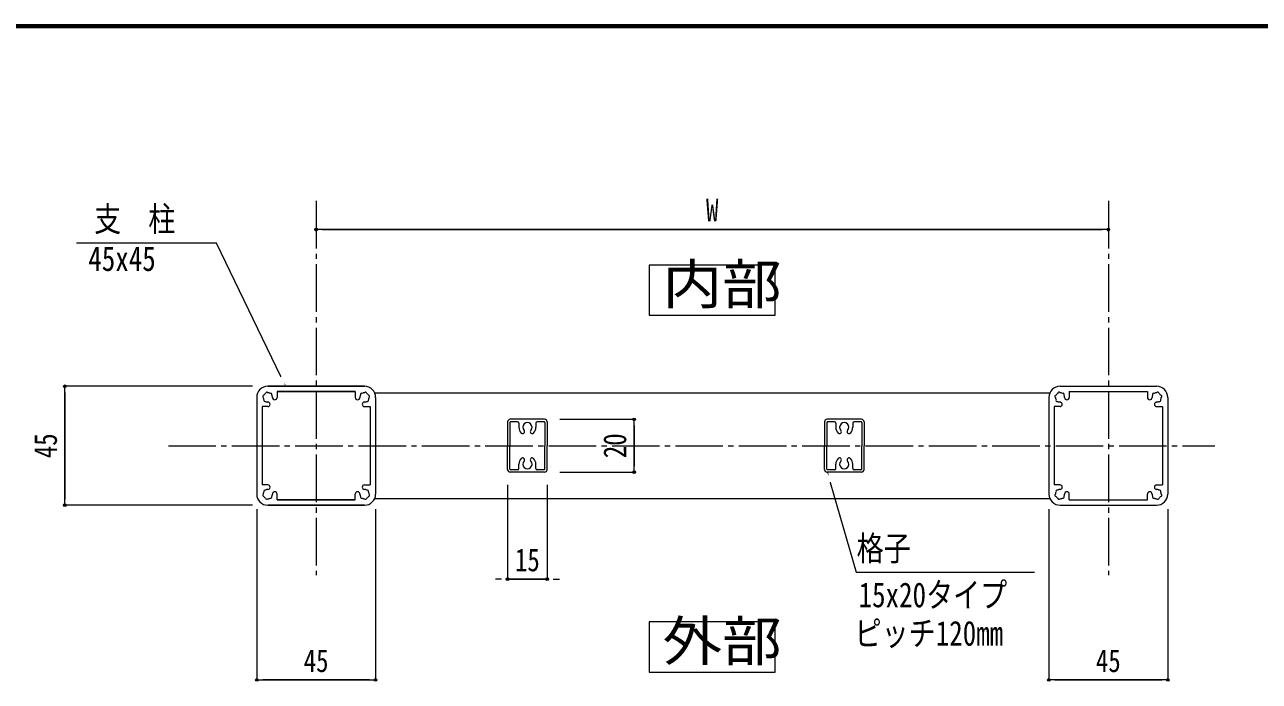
# Model space of a CAD drawing. Units: millimetres at full size; details may follow other scales. Extents: x -1603 to 1599, y -1129 to 1133.
# Drawn here: x -340 to 595, y 636 to 1133 of the extents above; entities that cross this region are included whole.
import ezdxf
from ezdxf.enums import TextEntityAlignment as Align

# ---------------------------------------------------------------- set-up
doc = ezdxf.new("R2010")
doc.units = ezdxf.units.MM
doc.header["$LTSCALE"] = 4
doc.header["$PDMODE"] = 32
doc.header["$PDSIZE"] = 2
doc.linetypes.add('CHAIN2', pattern=[12, 9, -1, 1, -1])
for name, color, linetype, lineweight in [('0-0_0', 7, 'Continuous', 18), ('0-1_1手摺寸法', 3, 'Continuous', 18), ('0-6_3中心線', 2, 'CHAIN2', 18), ('0-8_41ｱﾙﾐ', 6, 'Continuous', 18), ('0-9_42ｱﾙﾐ部品', 6, 'Continuous', 18), ('1-2_P4-12', 7, 'Continuous', 18), ('1-4_WAKU', 7, 'Continuous', 18)]:
    doc.layers.add(name, color=color, linetype=linetype, lineweight=lineweight)
doc.styles.add('ＭＳ ゴシック', font='')
doc.styles.get('ＭＳ ゴシック').set_extended_font_data('MS Gothic')

msp = doc.modelspace()

# ---------------------------------------------------------------- linework, layer by layer
at = {"layer": '0-0_0'}
for points in [[(-142.722, 859.553), (-195.032, 967.99), (-301.066, 967.99)], [(267.559, 794.553), (289.5, 718.778), (424.595, 718.778)]]:
    msp.add_lwpolyline(points, dxfattribs=at)
at = {"layer": '0-1_1手摺寸法'}
for p, q in [((-119.441, 976.821), (-119.441, 978.287)), ((480.559, 978.287), (-119.441, 978.287)), ((-114.841, 978.287), (475.959, 978.287)), ((480.559, 976.821), (480.559, 978.287)), ((-167.541, 859.553), (-309.771, 859.553)), ((-309.771, 769.553), (-309.771, 859.553)), ((-309.771, 854.953), (-309.771, 774.153)), ((65.059, 834.553), (121.387, 834.553)), ((121.387, 794.553), (121.387, 834.553)), ((121.387, 829.953), (121.387, 799.153)), ((65.059, 794.553), (121.387, 794.553)), ((25.559, 785.053), (25.559, 713.556)), ((55.559, 785.053), (55.559, 713.556)), ((-167.541, 769.553), (-309.771, 769.553)), ((-164.441, 766.453), (-164.441, 637.296)), ((-74.441, 766.453), (-74.441, 637.296)), ((435.559, 766.453), (435.559, 637.296)), ((525.559, 766.453), (525.559, 637.296)), ((20.959, 713.556), (16.359, 713.556)), ((60.159, 713.556), (64.759, 713.556)), ((-164.441, 637.296), (-74.441, 637.296)), ((-79.041, 637.296), (-159.841, 637.296)), ((525.559, 637.296), (435.559, 637.296)), ((440.159, 637.296), (520.959, 637.296))]:
    msp.add_line(p, q, dxfattribs=at)
msp.add_lwpolyline([(55.559, 713.556), (25.559, 713.556), (55.559, 713.556)], dxfattribs=at)
for p in [(-119.441, 978.287), (480.559, 978.287), (-309.771, 859.553), (121.387, 834.553), (121.387, 794.553), (-309.771, 769.553), (25.559, 713.556), (55.559, 713.556), (-164.441, 637.296), (-74.441, 637.296), (435.559, 637.296), (525.559, 637.296)]:
    msp.add_point(p, dxfattribs=at)
at = {"layer": '0-6_3中心線'}
for p, q in [((-119.441, 999.904), (-119.441, 716.562)), ((480.559, 999.904), (480.559, 716.562)), ((-231.317, 814.553), (561.173, 814.553))]:
    msp.add_line(p, q, dxfattribs=at)
at = {"layer": '0-8_41ｱﾙﾐ'}
for p, q in [((25.559, 832.553), (25.559, 814.553)), ((53.559, 834.553), (27.559, 834.553)), ((33.159, 832.753), (27.959, 832.753)), ((53.159, 832.753), (47.959, 832.753)), ((55.559, 832.553), (55.559, 814.553)), ((265.559, 832.553), (265.559, 814.553)), ((293.559, 834.553), (267.559, 834.553)), ((273.159, 832.753), (267.959, 832.753)), ((293.159, 832.753), (287.959, 832.753)), ((295.559, 832.553), (295.559, 814.553)), ((27.359, 832.153), (27.359, 814.553)), ((34.159, 831.753), (34.159, 828.553)), ((46.959, 831.753), (46.959, 828.553)), ((53.759, 832.153), (53.759, 814.553)), ((267.359, 832.153), (267.359, 814.553)), ((274.159, 831.753), (274.159, 828.553)), ((286.959, 831.753), (286.959, 828.553)), ((293.759, 832.153), (293.759, 814.553)), ((25.559, 796.553), (25.559, 814.553)), ((27.359, 796.953), (27.359, 814.553)), ((53.759, 796.953), (53.759, 814.553)), ((55.559, 796.553), (55.559, 814.553)), ((265.559, 796.553), (265.559, 814.553)), ((267.359, 796.953), (267.359, 814.553)), ((293.759, 796.953), (293.759, 814.553)), ((295.559, 796.553), (295.559, 814.553)), ((33.159, 796.353), (27.959, 796.353)), ((34.159, 797.353), (34.159, 800.553)), ((46.959, 797.353), (46.959, 800.553)), ((53.159, 796.353), (47.959, 796.353)), ((273.159, 796.353), (267.959, 796.353)), ((274.159, 797.353), (274.159, 800.553)), ((286.959, 797.353), (286.959, 800.553)), ((293.159, 796.353), (287.959, 796.353)), ((53.559, 794.553), (27.559, 794.553)), ((293.559, 794.553), (267.559, 794.553))]:
    msp.add_line(p, q, dxfattribs=at)
for centre, radius, start, end in [((27.559, 832.553), 2, 90, 180), ((27.959, 832.153), 0.6, 90, 180), ((33.159, 831.753), 1, 0, 90), ((47.959, 831.753), 1, 90, 180), ((53.159, 832.153), 0.6, 0, 90), ((53.559, 832.553), 2, 0, 90), ((267.559, 832.553), 2, 90, 180), ((267.959, 832.153), 0.6, 90, 180), ((273.159, 831.753), 1, 0, 90), ((287.959, 831.753), 1, 90, 180), ((293.159, 832.153), 0.6, 0, 90), ((293.559, 832.553), 2, 0, 90), ((40.559, 828.553), 6.4, 180, 223.156), ((36.937, 825.179), 1.45, 223.805, 42.507), ((40.559, 828.553), 3.5, 316.844, 223.156), ((44.181, 825.179), 1.45, 137.493, 316.195), ((40.559, 828.553), 6.4, 316.844, 0), ((280.559, 828.553), 6.4, 180, 223.156), ((276.937, 825.179), 1.45, 223.805, 42.507), ((280.559, 828.553), 3.5, 316.844, 223.156), ((284.181, 825.179), 1.45, 137.493, 316.195), ((280.559, 828.553), 6.4, 316.844, 0), ((40.559, 800.553), 6.4, 136.844, 180), ((36.937, 803.927), 1.45, 317.493, 136.195), ((44.181, 803.927), 1.45, 43.805, 222.507), ((40.559, 800.553), 6.4, 0, 43.156), ((280.559, 800.553), 6.4, 136.844, 180), ((276.937, 803.927), 1.45, 317.493, 136.195), ((284.181, 803.927), 1.45, 43.805, 222.507), ((280.559, 800.553), 6.4, 0, 43.156), ((27.559, 796.553), 2, 180, 270), ((27.959, 796.953), 0.6, 180, 270), ((33.159, 797.353), 1, 270, 0), ((40.559, 800.553), 3.5, 136.844, 43.156), ((47.959, 797.353), 1, 180, 270), ((53.159, 796.953), 0.6, 270, 0), ((53.559, 796.553), 2, 270, 0), ((267.559, 796.553), 2, 180, 270), ((267.959, 796.953), 0.6, 180, 270), ((273.159, 797.353), 1, 270, 0), ((280.559, 800.553), 3.5, 136.844, 43.156), ((287.959, 797.353), 1, 180, 270), ((293.159, 796.953), 0.6, 270, 0), ((293.559, 796.553), 2, 270, 0)]:
    msp.add_arc(centre, radius, start, end, dxfattribs=at)
at = {"layer": '0-9_42ｱﾙﾐ部品'}
for p, q in [((-164.441, 851.153), (-164.441, 777.953)), ((-164.441, 851.153), (-164.441, 777.953)), ((-156.041, 859.553), (-82.841, 859.553)), ((-82.841, 859.553), (-156.041, 859.553)), ((-149.041, 855.553), (-89.841, 855.553)), ((-149.041, 855.553), (-149.041, 851.153)), ((-89.841, 855.553), (-149.041, 855.553)), ((-149.041, 855.553), (-149.041, 851.153)), ((-89.841, 855.553), (-89.841, 851.153)), ((-89.841, 855.553), (-89.841, 851.153)), ((-75.16, 854.553), (436.278, 854.553)), ((-74.441, 851.153), (-74.441, 777.953)), ((-74.441, 851.153), (-74.441, 777.953)), ((435.559, 851.153), (435.559, 777.953)), ((443.959, 859.553), (517.159, 859.553)), ((450.959, 855.553), (510.159, 855.553)), ((450.959, 855.553), (450.959, 851.153)), ((510.159, 855.553), (510.159, 851.153)), ((525.559, 851.153), (525.559, 777.953)), ((-156.041, 844.153), (-160.441, 844.153)), ((-160.441, 844.153), (-160.441, 784.953)), ((-160.441, 844.153), (-160.441, 784.953)), ((-156.041, 844.153), (-160.441, 844.153)), ((-82.841, 844.153), (-78.441, 844.153)), ((-82.841, 844.153), (-78.441, 844.153)), ((-78.441, 844.153), (-78.441, 784.953)), ((-78.441, 844.153), (-78.441, 784.953)), ((443.959, 844.153), (439.559, 844.153)), ((439.559, 844.153), (439.559, 784.953)), ((517.159, 844.153), (521.559, 844.153)), ((521.559, 844.153), (521.559, 784.953)), ((-156.041, 784.953), (-160.441, 784.953)), ((-156.041, 784.953), (-160.441, 784.953)), ((-149.041, 773.553), (-149.041, 777.953)), ((-89.841, 773.553), (-89.841, 777.953)), ((-82.841, 784.953), (-78.441, 784.953)), ((-82.841, 784.953), (-78.441, 784.953)), ((443.959, 784.953), (439.559, 784.953)), ((450.959, 773.553), (450.959, 777.953)), ((517.159, 784.953), (521.559, 784.953)), ((-156.041, 769.553), (-82.841, 769.553)), ((-82.841, 769.553), (-156.041, 769.553)), ((-75.16, 774.553), (436.278, 774.553)), ((443.959, 769.553), (517.159, 769.553))]:
    msp.add_line(p, q, dxfattribs=at)
for points in [[(-149.041, 773.553), (-89.841, 773.553), (-89.841, 777.953)], [(-89.841, 773.553), (-149.041, 773.553), (-149.041, 777.953)], [(450.959, 773.553), (510.159, 773.553), (510.159, 777.953)]]:
    msp.add_lwpolyline(points, dxfattribs=at)
for centre, radius, start, end in [((-156.041, 851.153), 8.4, 90, 180), ((-156.041, 851.153), 8.4, 90, 180), ((-158.939, 851.93), 1, 165, 232.976), ((-158.939, 851.93), 1, 165, 232.976), ((-158.939, 851.93), 1, 97.024, 165), ((-158.939, 851.93), 1, 97.024, 165), ((-156.041, 851.153), 3.5, 180.359, 195), ((-156.041, 851.153), 3.5, 180.359, 195), ((-156.041, 851.153), 3.5, 135, 149.641), ((-156.041, 851.153), 3.5, 135, 149.641), ((-156.041, 851.153), 3.5, 120.359, 135), ((-156.041, 851.153), 3.5, 120.359, 135), ((-156.817, 854.051), 1, 105, 172.976), ((-156.817, 854.051), 1, 105, 172.976), ((-156.817, 854.051), 1, 37.024, 105), ((-156.817, 854.051), 1, 37.024, 105), ((-156.041, 851.153), 3.5, 75, 89.641), ((-156.041, 851.153), 3.5, 75, 89.641), ((-156.041, 851.153), 3.5, 60.359, 75), ((-156.041, 851.153), 3.5, 60.359, 75), ((-153.92, 853.274), 1, 45, 112.976), ((-153.92, 853.274), 1, 45, 112.976), ((-153.92, 853.274), 1, 337.024, 45), ((-153.92, 853.274), 1, 337.024, 45), ((-156.041, 851.153), 3.5, 15, 29.641), ((-156.041, 851.153), 3.5, 15, 29.641), ((-156.041, 851.153), 3.5, 0.359, 15), ((-156.041, 851.153), 3.5, 0.359, 15), ((-150.791, 851.153), 1.75, 180, 0), ((-150.791, 851.153), 1.75, 180, 0), ((-88.091, 851.153), 1.75, 180, 0), ((-88.091, 851.153), 1.75, 180, 0), ((-82.841, 851.153), 3.5, 165, 179.641), ((-82.841, 851.153), 3.5, 165, 179.641), ((-82.841, 851.153), 3.5, 150.359, 165), ((-82.841, 851.153), 3.5, 150.359, 165), ((-84.962, 853.274), 1, 135, 202.976), ((-84.962, 853.274), 1, 135, 202.976), ((-84.962, 853.274), 1, 67.024, 135), ((-84.962, 853.274), 1, 67.024, 135), ((-82.841, 851.153), 3.5, 105, 119.641), ((-82.841, 851.153), 3.5, 105, 119.641), ((-82.841, 851.153), 3.5, 90.359, 105), ((-82.841, 851.153), 3.5, 90.359, 105), ((-82.064, 854.051), 1, 75, 142.976), ((-82.064, 854.051), 1, 75, 142.976), ((-82.841, 851.153), 8.4, 0, 90), ((-82.841, 851.153), 8.4, 0, 90), ((-82.064, 854.051), 1, 7.024, 75), ((-82.064, 854.051), 1, 7.024, 75), ((-82.841, 851.153), 3.5, 45, 59.641), ((-82.841, 851.153), 3.5, 45, 59.641), ((-82.841, 851.153), 3.5, 30.359, 45), ((-82.841, 851.153), 3.5, 30.359, 45), ((-79.943, 851.93), 1, 15, 82.976), ((-79.943, 851.93), 1, 15, 82.976), ((-82.841, 851.153), 3.5, 345, 359.641), ((-82.841, 851.153), 3.5, 345, 359.641), ((-79.943, 851.93), 1, 307.024, 15), ((-79.943, 851.93), 1, 307.024, 15), ((443.959, 851.153), 8.4, 90, 180), ((441.061, 851.93), 1, 165, 232.976), ((441.061, 851.93), 1, 97.024, 165), ((443.959, 851.153), 3.5, 180.359, 195), ((443.959, 851.153), 3.5, 135, 149.641), ((443.959, 851.153), 3.5, 120.359, 135), ((443.183, 854.051), 1, 105, 172.976), ((443.183, 854.051), 1, 37.024, 105), ((443.959, 851.153), 3.5, 75, 89.641), ((443.959, 851.153), 3.5, 60.359, 75), ((446.08, 853.274), 1, 45, 112.976), ((446.08, 853.274), 1, 337.024, 45), ((443.959, 851.153), 3.5, 15, 29.641), ((443.959, 851.153), 3.5, 0.359, 15), ((449.209, 851.153), 1.75, 180, 0), ((511.909, 851.153), 1.75, 180, 0), ((517.159, 851.153), 3.5, 165, 179.641), ((517.159, 851.153), 3.5, 150.359, 165), ((515.038, 853.274), 1, 135, 202.976), ((515.038, 853.274), 1, 67.024, 135), ((517.159, 851.153), 3.5, 105, 119.641), ((517.159, 851.153), 3.5, 90.359, 105), ((517.936, 854.051), 1, 75, 142.976), ((517.159, 851.153), 8.4, 0, 90), ((517.936, 854.051), 1, 7.024, 75), ((517.159, 851.153), 3.5, 45, 59.641), ((517.159, 851.153), 3.5, 30.359, 45), ((520.057, 851.93), 1, 15, 82.976), ((517.159, 851.153), 3.5, 345, 359.641), ((520.057, 851.93), 1, 307.024, 15), ((-156.041, 851.153), 3.5, 195, 209.641), ((-156.041, 851.153), 3.5, 195, 209.641), ((-158.162, 849.032), 1, 157.024, 225), ((-158.162, 849.032), 1, 157.024, 225), ((-158.162, 849.032), 1, 225, 292.976), ((-158.162, 849.032), 1, 225, 292.976), ((-156.041, 851.153), 3.5, 240.359, 255), ((-156.041, 851.153), 3.5, 240.359, 255), ((-156.041, 851.153), 3.5, 255, 270), ((-156.041, 851.153), 3.5, 255, 270), ((-156.041, 845.903), 1.75, 270, 90), ((-156.041, 845.903), 1.75, 270, 90), ((-82.841, 845.903), 1.75, 90, 270), ((-82.841, 845.903), 1.75, 90, 270), ((-82.841, 851.153), 3.5, 270, 285), ((-82.841, 851.153), 3.5, 270, 285), ((-82.841, 851.153), 3.5, 285, 299.641), ((-82.841, 851.153), 3.5, 285, 299.641), ((-80.72, 849.032), 1, 247.024, 315), ((-80.72, 849.032), 1, 247.024, 315), ((-80.72, 849.032), 1, 315, 22.976), ((-80.72, 849.032), 1, 315, 22.976), ((-82.841, 851.153), 3.5, 330.359, 345), ((-82.841, 851.153), 3.5, 330.359, 345), ((443.959, 851.153), 3.5, 195, 209.641), ((441.838, 849.032), 1, 157.024, 225), ((441.838, 849.032), 1, 225, 292.976), ((443.959, 851.153), 3.5, 240.359, 255), ((443.959, 851.153), 3.5, 255, 270), ((443.959, 845.903), 1.75, 270, 90), ((517.159, 845.903), 1.75, 90, 270), ((517.159, 851.153), 3.5, 270, 285), ((517.159, 851.153), 3.5, 285, 299.641), ((519.28, 849.032), 1, 247.024, 315), ((519.28, 849.032), 1, 315, 22.976), ((517.159, 851.153), 3.5, 330.359, 345), ((-156.041, 777.953), 8.4, 180, 270), ((-156.041, 777.953), 8.4, 180, 270), ((-158.939, 777.176), 1, 127.024, 195), ((-158.939, 777.176), 1, 127.024, 195), ((-158.939, 777.176), 1, 195, 262.976), ((-158.939, 777.176), 1, 195, 262.976), ((-156.041, 777.953), 3.5, 165, 179.641), ((-156.041, 777.953), 3.5, 165, 179.641), ((-156.041, 777.953), 3.5, 150.359, 165), ((-156.041, 777.953), 3.5, 150.359, 165), ((-158.162, 780.074), 1, 135, 202.976), ((-158.162, 780.074), 1, 135, 202.976), ((-156.041, 777.953), 3.5, 210.359, 225), ((-156.041, 777.953), 3.5, 210.359, 225), ((-158.162, 780.074), 1, 67.024, 135), ((-158.162, 780.074), 1, 67.024, 135), ((-156.041, 777.953), 3.5, 105, 119.641), ((-156.041, 777.953), 3.5, 105, 119.641), ((-156.041, 777.953), 3.5, 90, 105), ((-156.041, 777.953), 3.5, 90, 105), ((-156.041, 783.203), 1.75, 270, 90), ((-156.041, 783.203), 1.75, 270, 90), ((-153.92, 775.832), 1, 315, 22.976), ((-153.92, 775.832), 1, 315, 22.976), ((-156.041, 777.953), 3.5, 330.359, 345), ((-156.041, 777.953), 3.5, 330.359, 345), ((-156.041, 777.953), 3.5, 345, 359.641), ((-156.041, 777.953), 3.5, 345, 359.641), ((-150.791, 777.953), 1.75, 0, 180), ((-150.791, 777.953), 1.75, 0, 180), ((-88.091, 777.953), 1.75, 0, 180), ((-88.091, 777.953), 1.75, 0, 180), ((-82.841, 777.953), 3.5, 180.359, 195), ((-82.841, 777.953), 3.5, 180.359, 195), ((-82.841, 777.953), 3.5, 195, 209.641), ((-82.841, 777.953), 3.5, 195, 209.641), ((-84.962, 775.832), 1, 157.024, 225), ((-84.962, 775.832), 1, 157.024, 225), ((-82.841, 783.203), 1.75, 90, 270), ((-82.841, 783.203), 1.75, 90, 270), ((-82.841, 777.953), 3.5, 75, 90), ((-82.841, 777.953), 3.5, 75, 90), ((-82.841, 777.953), 8.4, 270, 0), ((-82.841, 777.953), 8.4, 270, 0), ((-82.841, 777.953), 3.5, 60.359, 75), ((-82.841, 777.953), 3.5, 60.359, 75), ((-80.72, 780.074), 1, 45, 112.976), ((-80.72, 780.074), 1, 45, 112.976), ((-82.841, 777.953), 3.5, 315, 329.641), ((-82.841, 777.953), 3.5, 315, 329.641), ((-80.72, 780.074), 1, 337.024, 45), ((-80.72, 780.074), 1, 337.024, 45), ((-79.943, 777.176), 1, 277.024, 345), ((-79.943, 777.176), 1, 277.024, 345), ((-82.841, 777.953), 3.5, 15, 29.641), ((-82.841, 777.953), 3.5, 15, 29.641), ((-82.841, 777.953), 3.5, 0.359, 15), ((-82.841, 777.953), 3.5, 0.359, 15), ((-79.943, 777.176), 1, 345, 52.976), ((-79.943, 777.176), 1, 345, 52.976), ((443.959, 777.953), 8.4, 180, 270), ((441.061, 777.176), 1, 127.024, 195), ((441.061, 777.176), 1, 195, 262.976), ((443.959, 777.953), 3.5, 165, 179.641), ((443.959, 777.953), 3.5, 150.359, 165), ((441.838, 780.074), 1, 135, 202.976), ((443.959, 777.953), 3.5, 210.359, 225), ((441.838, 780.074), 1, 67.024, 135), ((443.959, 777.953), 3.5, 105, 119.641), ((443.959, 777.953), 3.5, 90, 105), ((443.959, 783.203), 1.75, 270, 90), ((446.08, 775.832), 1, 315, 22.976), ((443.959, 777.953), 3.5, 330.359, 345), ((443.959, 777.953), 3.5, 345, 359.641), ((449.209, 777.953), 1.75, 0, 180), ((511.909, 777.953), 1.75, 0, 180), ((517.159, 777.953), 3.5, 180.359, 195), ((517.159, 777.953), 3.5, 195, 209.641), ((515.038, 775.832), 1, 157.024, 225), ((517.159, 783.203), 1.75, 90, 270), ((517.159, 777.953), 3.5, 75, 90), ((517.159, 777.953), 8.4, 270, 0), ((517.159, 777.953), 3.5, 60.359, 75), ((519.28, 780.074), 1, 45, 112.976), ((517.159, 777.953), 3.5, 315, 329.641), ((519.28, 780.074), 1, 337.024, 45), ((520.057, 777.176), 1, 277.024, 345), ((517.159, 777.953), 3.5, 15, 29.641), ((517.159, 777.953), 3.5, 0.359, 15), ((520.057, 777.176), 1, 345, 52.976), ((-156.041, 777.953), 3.5, 225, 239.641), ((-156.041, 777.953), 3.5, 225, 239.641), ((-156.817, 775.055), 1, 187.024, 255), ((-156.817, 775.055), 1, 187.024, 255), ((-156.817, 775.055), 1, 255, 322.976), ((-156.817, 775.055), 1, 255, 322.976), ((-156.041, 777.953), 3.5, 270.359, 285), ((-156.041, 777.953), 3.5, 270.359, 285), ((-156.041, 777.953), 3.5, 285, 299.641), ((-156.041, 777.953), 3.5, 285, 299.641), ((-153.92, 775.832), 1, 247.024, 315), ((-153.92, 775.832), 1, 247.024, 315), ((-84.962, 775.832), 1, 225, 292.976), ((-84.962, 775.832), 1, 225, 292.976), ((-82.841, 777.953), 3.5, 240.359, 255), ((-82.841, 777.953), 3.5, 240.359, 255), ((-82.841, 777.953), 3.5, 255, 269.641), ((-82.841, 777.953), 3.5, 255, 269.641), ((-82.064, 775.055), 1, 217.024, 285), ((-82.064, 775.055), 1, 217.024, 285), ((-82.064, 775.055), 1, 285, 352.976), ((-82.064, 775.055), 1, 285, 352.976), ((-82.841, 777.953), 3.5, 300.359, 315), ((-82.841, 777.953), 3.5, 300.359, 315), ((443.959, 777.953), 3.5, 225, 239.641), ((443.183, 775.055), 1, 187.024, 255), ((443.183, 775.055), 1, 255, 322.976), ((443.959, 777.953), 3.5, 270.359, 285), ((443.959, 777.953), 3.5, 285, 299.641), ((446.08, 775.832), 1, 247.024, 315), ((515.038, 775.832), 1, 225, 292.976), ((517.159, 777.953), 3.5, 240.359, 255), ((517.159, 777.953), 3.5, 255, 269.641), ((517.936, 775.055), 1, 217.024, 285), ((517.936, 775.055), 1, 285, 352.976), ((517.159, 777.953), 3.5, 300.359, 315)]:
    msp.add_arc(centre, radius, start, end, dxfattribs=at)
at = {"layer": '1-2_P4-12'}
msp.add_line((132.896, 681.234), (132.896, 643.223), dxfattribs=at)
msp.add_lwpolyline([(132.896, 913.288), (228.222, 913.288), (228.222, 951.299), (132.896, 951.299)], close=True, dxfattribs=at)
msp.add_lwpolyline([(132.896, 643.224), (228.222, 643.224), (228.222, 681.234), (132.896, 681.234)], dxfattribs=at)
at = {"layer": '1-4_WAKU'}
for p, q in [((1599.2, 1133.2), (-1603.2, 1133.2)), ((1598.6, 1132.6), (-1602.6, 1132.6)), ((1598, 1132), (-1602, 1132)), ((1597.4, 1131.4), (-1601.4, 1131.4)), ((1596.8, 1130.8), (-1600.8, 1130.8))]:
    msp.add_line(p, q, dxfattribs=at)

# ---------------------------------------------------------------- texts
at = {"layer": '0-0_0', "style": 'ＭＳ ゴシック', "width": 0.8}
for s, p in [('支\u3000柱', (-287.565, 971.132)), ('45x45', (-291.998, 941.2)), ('格子', (289.941, 721.92)), ('15x20タイプ', (291.41, 686.697)), ('ピッチ120mm', (288.396, 657.626))]:
    msp.add_text(s, height=18.77, dxfattribs=at).set_placement(p, align=Align.BOTTOM_LEFT)
at = {"layer": '0-1_1手摺寸法', "color": 7, "style": 'ＭＳ ゴシック', "width": 0.8}
for s, p in [('W', (175.849, 979.106)), ('15', (31.138, 714.375)), ('45', (-128.862, 638.115)), ('45', (471.138, 638.115))]:
    msp.add_text(s, height=17.27, dxfattribs=at).set_placement(p, align=Align.BOTTOM_LEFT)
for s, p in [('20', (120.568, 805.132)), ('45', (-310.59, 805.132))]:
    msp.add_text(s, height=17.27, rotation=90, dxfattribs=at).set_placement(p, align=Align.BOTTOM_LEFT)
at = {"layer": '1-2_P4-12', "style": 'ＭＳ ゴシック', "width": 1.1}
for s, p in [('内部', (142.956, 912.825)), ('外部', (142.956, 642.76))]:
    msp.add_text(s, height=30.03, dxfattribs=at).set_placement(p, align=Align.BOTTOM_LEFT)

# ---------------------------------------------------------------- next in the draw order: wipeouts: each hides what was drawn before it
for points in [[(-147.396, 866.046), (-144.894, 867.252), (-142.722, 859.553), (-142.722, 859.553)], [(271.085, 787.372), (268.416, 786.599), (267.559, 794.553), (267.559, 794.553)]]:
    msp.add_wipeout(points)

doc.saveas('drawing.dxf')
